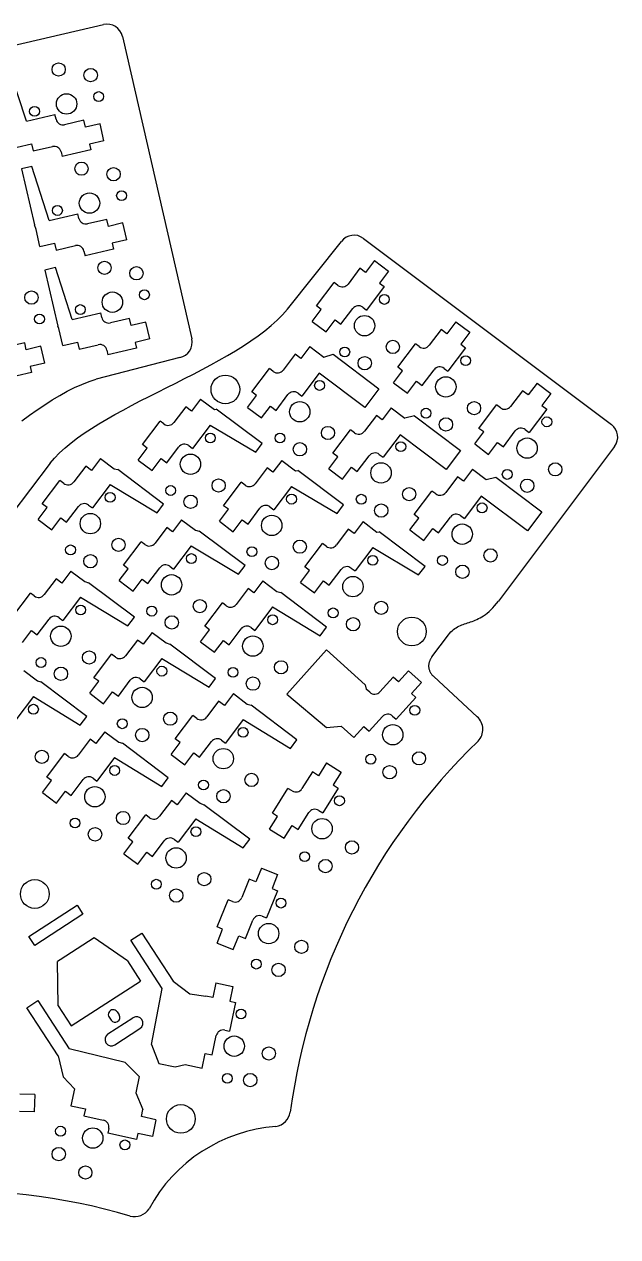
# Model space of a CAD drawing. Extents: x 3 to 294, y -207 to -4.
# Drawn here: x 194.7 to 293.9, y -206.3 to -3.6 of the extents above; entities that cross this region are included whole.
import ezdxf

# ---------------------------------------------------------------- set-up
doc = ezdxf.new("R2010")
doc.units = 0
doc.layers.add('BLACK', color=7, linetype='CONTINUOUS')

msp = doc.modelspace()

# ---------------------------------------------------------------- linework, layer by layer
at = {"layer": 'BLACK', "linetype": 'CONTINUOUS'}
for p, q in [((176.526, -10.918), (207.992, -3.7025)), ((211.14, -5.6719), (222.718, -56.2113)), ((195.09, -19.8434), (192.197, -11.0213)), ((195.09, -19.8434), (199.864, -18.7411)), ((200.044, -19.5206), (199.864, -18.7411)), ((204.699, -19.6776), (201.483, -20.4199)), ((204.969, -20.8468), (204.699, -19.6776)), ((207.405, -20.2845), (204.969, -20.8468)), ((208.057, -23.1101), (207.405, -20.2845)), ((193.531, -24.2058), (195.967, -23.6434)), ((195.967, -23.6434), (196.237, -24.8127)), ((196.237, -24.8127), (199.452, -24.0704)), ((208.057, -23.1101), (205.621, -23.6725)), ((205.621, -23.6725), (205.846, -24.6469)), ((200.892, -24.9697), (201.071, -25.7492)), ((205.846, -24.6469), (201.071, -25.7492)), ((196.018, -27.3943), (194.263, -27.7987)), ((194.263, -27.7987), (196.424, -37.1532)), ((198.914, -36.4077), (196.018, -27.3943)), ((198.914, -36.4077), (203.688, -35.3054)), ((203.868, -36.0849), (203.688, -35.3054)), ((208.523, -36.2419), (205.307, -36.9842)), ((208.793, -37.4111), (208.523, -36.2419)), ((196.703, -37.9444), (196.424, -37.1532)), ((197.355, -40.7701), (196.703, -37.9444)), ((211.229, -36.8488), (208.793, -37.4111)), ((211.881, -39.6744), (211.229, -36.8488)), ((197.355, -40.7701), (199.791, -40.2077)), ((199.791, -40.2077), (200.061, -41.377)), ((211.881, -39.6744), (209.445, -40.2368)), ((209.445, -40.2368), (209.67, -41.2112)), ((238.734, -51.2475), (247.731, -39.9357)), ((251.407, -39.4168), (292.868, -70.5507)), ((200.061, -41.377), (203.277, -40.6346)), ((204.716, -41.5339), (204.896, -42.3134)), ((209.67, -41.2112), (204.896, -42.3134)), ((199.953, -44.3148), (198.198, -44.7192)), ((202.738, -52.972), (199.953, -44.3148)), ((250.827, -44.4136), (248.841, -47.0491)), ((251.786, -45.1358), (250.827, -44.4136)), ((253.29, -43.1392), (251.786, -45.1358)), ((253.29, -43.1392), (255.606, -44.8844)), ((198.198, -44.7192), (200.359, -54.0736)), ((255.606, -44.8844), (254.102, -46.881)), ((243.573, -50.7171), (246.522, -46.8038)), ((247.161, -47.2853), (246.522, -46.8038)), ((254.901, -47.4828), (251.952, -51.3961)), ((254.102, -46.881), (254.901, -47.4828)), ((202.738, -52.972), (207.512, -51.8697)), ((207.692, -52.6492), (207.512, -51.8697)), ((236.992, -53.0936), (237.906, -52.1813)), ((237.906, -52.1813), (238.734, -51.2475)), ((242.867, -53.3155), (244.372, -51.3189)), ((244.372, -51.3189), (243.573, -50.7171)), ((247.646, -53.7864), (249.632, -51.1509)), ((251.313, -50.9147), (251.952, -51.3961)), ((200.527, -54.5087), (200.359, -54.0736)), ((201.179, -57.3344), (200.527, -54.5087)), ((212.347, -52.8062), (209.132, -53.5485)), ((212.617, -53.9754), (212.347, -52.8062)), ((215.053, -53.4131), (212.617, -53.9754)), ((215.705, -56.2387), (215.053, -53.4131)), ((234.934, -54.8594), (236, -53.9859)), ((236, -53.9859), (236.992, -53.0936)), ((242.867, -53.3155), (245.183, -55.0608)), ((245.183, -55.0608), (246.688, -53.0642)), ((246.688, -53.0642), (247.646, -53.7864)), ((264.404, -54.6444), (262.418, -57.2799)), ((265.363, -55.3666), (264.404, -54.6444)), ((266.867, -53.37), (265.363, -55.3666)), ((266.867, -53.37), (269.183, -55.1153)), ((215.705, -56.2387), (213.269, -56.8011)), ((231.355, -57.3803), (232.606, -56.5553)), ((232.606, -56.5553), (233.801, -55.7154)), ((233.801, -55.7154), (234.934, -54.8594)), ((269.183, -55.1153), (267.679, -57.1119)), ((194.808, -56.8558), (191.593, -57.5981)), ((195.078, -58.025), (194.808, -56.8558)), ((197.514, -57.4627), (195.078, -58.025)), ((198.166, -60.2883), (197.514, -57.4627)), ((201.179, -57.3344), (203.615, -56.772)), ((203.615, -56.772), (203.885, -57.9413)), ((203.885, -57.9413), (207.101, -57.1989)), ((208.54, -58.0982), (208.72, -58.8777)), ((213.494, -57.7755), (208.72, -58.8777)), ((213.269, -56.8011), (213.494, -57.7755)), ((228.71, -58.9911), (230.054, -58.1918)), ((230.054, -58.1918), (231.355, -57.3803)), ((242.463, -57.5188), (240.958, -59.5154)), ((242.463, -57.5188), (244.779, -59.2641)), ((257.15, -60.948), (260.099, -57.0347)), ((260.738, -57.5161), (260.099, -57.0347)), ((268.477, -57.7137), (265.528, -61.627)), ((267.679, -57.1119), (268.477, -57.7137)), ((198.166, -60.2883), (195.73, -60.8507)), ((220.749, -59.3588), (206.756, -62.977)), ((224.469, -61.3288), (225.911, -60.5583)), ((225.911, -60.5583), (227.326, -59.7795)), ((227.326, -59.7795), (228.71, -58.9911)), ((240, -58.7932), (238.014, -61.4287)), ((240.958, -59.5154), (240, -58.7932)), ((244.779, -59.2641), (246.34, -58.7905)), ((246.34, -58.7905), (254.009, -64.5684)), ((195.955, -61.8251), (191.181, -62.9273)), ((195.73, -60.8507), (195.955, -61.8251)), ((221.528, -62.8502), (223.006, -62.0923)), ((223.006, -62.0923), (224.469, -61.3288)), ((232.746, -65.0967), (235.694, -61.1834)), ((236.333, -61.6649), (235.694, -61.1834)), ((244.013, -61.9423), (241.124, -65.7758)), ((251.646, -67.6855), (244.013, -61.9423)), ((256.444, -63.5464), (257.949, -61.5498)), ((257.949, -61.5498), (257.15, -60.948)), ((261.223, -64.0172), (263.209, -61.3817)), ((264.89, -61.1455), (265.528, -61.627)), ((201.911, -64.979), (203.142, -64.3606)), ((203.142, -64.3606), (204.361, -63.8169)), ((204.361, -63.8169), (205.566, -63.3538)), ((205.566, -63.3538), (206.756, -62.977)), ((217.064, -65.103), (218.551, -64.3543)), ((218.551, -64.3543), (220.041, -63.6038)), ((220.041, -63.6038), (221.528, -62.8502)), ((254.009, -64.5684), (251.646, -67.6855)), ((256.444, -63.5464), (258.76, -65.2916)), ((258.76, -65.2916), (260.265, -63.2951)), ((260.265, -63.2951), (261.223, -64.0172)), ((280.444, -63.6009), (278.939, -65.5975)), ((280.444, -63.6009), (282.76, -65.3461)), ((198.152, -67.2232), (199.414, -66.4162)), ((199.414, -66.4162), (200.668, -65.6661)), ((200.668, -65.6661), (201.911, -64.979)), ((212.676, -67.3521), (214.12, -66.6007)), ((214.12, -66.6007), (215.585, -65.8514)), ((215.585, -65.8514), (217.064, -65.103)), ((224.195, -66.2916), (222.69, -68.2882)), ((224.195, -66.2916), (226.511, -68.0369)), ((232.04, -67.6951), (233.544, -65.6986)), ((233.544, -65.6986), (232.746, -65.0967)), ((236.819, -68.166), (238.805, -65.5305)), ((240.485, -65.2943), (241.124, -65.7758)), ((277.981, -64.8753), (275.995, -67.5108)), ((278.939, -65.5975), (277.981, -64.8753)), ((282.76, -65.3461), (281.255, -67.3427)), ((195.604, -68.985), (196.882, -68.0815)), ((196.882, -68.0815), (198.152, -67.2232)), ((208.523, -69.633), (209.871, -68.867)), ((209.871, -68.867), (211.258, -68.1071)), ((211.258, -68.1071), (212.676, -67.3521)), ((221.732, -67.566), (219.746, -70.2015)), ((222.69, -68.2882), (221.732, -67.566)), ((226.511, -68.0369), (226.833, -67.9464)), ((234.502, -73.723), (226.833, -67.9464)), ((232.04, -67.6951), (234.356, -69.4404)), ((234.356, -69.4404), (235.86, -67.4438)), ((235.86, -67.4438), (236.819, -68.166)), ((256.04, -67.7496), (254.535, -69.7462)), ((256.04, -67.7496), (258.356, -69.4949)), ((270.727, -71.1788), (273.676, -67.2655)), ((274.315, -67.747), (273.676, -67.2655)), ((282.054, -67.9445), (279.105, -71.8579)), ((281.255, -67.3427), (282.054, -67.9445)), ((194.322, -69.9279), (195.604, -68.985)), ((205.962, -71.1886), (207.218, -70.4064)), ((207.218, -70.4064), (208.523, -69.633)), ((214.478, -73.8695), (217.427, -69.9562)), ((218.066, -70.4377), (217.427, -69.9562)), ((225.805, -70.6353), (222.856, -74.5486)), ((225.805, -70.6353), (233.417, -75.1614)), ((253.577, -69.0241), (251.591, -71.6595)), ((254.535, -69.7462), (253.577, -69.0241)), ((259.951, -69.0885), (258.356, -69.4949)), ((259.951, -69.0885), (267.649, -74.8883)), ((202.55, -73.601), (203.622, -72.7846)), ((203.622, -72.7846), (204.762, -71.9809)), ((204.762, -71.9809), (205.962, -71.1886)), ((246.322, -75.3276), (249.271, -71.4143)), ((249.91, -71.8957), (249.271, -71.4143)), ((257.529, -72.253), (254.701, -76.0066)), ((265.261, -78.0255), (257.529, -72.253)), ((270.021, -73.7772), (271.525, -71.7806)), ((271.525, -71.7806), (270.727, -71.1788)), ((274.8, -74.2481), (276.786, -71.6126)), ((278.466, -71.3764), (279.105, -71.8579)), ((200.63, -75.2771), (201.551, -74.4314)), ((201.551, -74.4314), (202.55, -73.601)), ((213.772, -76.468), (215.276, -74.4714)), ((215.276, -74.4714), (214.478, -73.8695)), ((218.551, -76.9388), (220.537, -74.3033)), ((222.217, -74.0671), (222.856, -74.5486)), ((233.417, -75.1614), (234.502, -73.723)), ((267.649, -74.8883), (265.261, -78.0255)), ((270.021, -73.7772), (272.337, -75.5225)), ((272.337, -75.5225), (273.841, -73.5259)), ((273.841, -73.5259), (274.8, -74.2481)), ((293.387, -74.2271), (273.996, -100.038)), ((199.048, -77.0198), (199.794, -76.1395)), ((199.794, -76.1395), (200.63, -75.2771)), ((207.463, -76.2213), (205.958, -78.2179)), ((207.463, -76.2213), (209.779, -77.9666)), ((213.772, -76.468), (216.088, -78.2132)), ((216.088, -78.2132), (217.592, -76.2166)), ((217.592, -76.2166), (218.551, -76.9388)), ((237.772, -76.5224), (236.267, -78.519)), ((237.772, -76.5224), (240.088, -78.2677)), ((245.616, -77.926), (247.121, -75.9294)), ((247.121, -75.9294), (246.322, -75.3276)), ((250.395, -78.3969), (252.381, -75.7614)), ((254.062, -75.5252), (254.701, -76.0066)), ((199.048, -77.0198), (192.509, -85.6782)), ((205, -77.4957), (203.014, -80.1312)), ((205.958, -78.2179), (205, -77.4957)), ((209.779, -77.9666), (210.348, -78.0581)), ((218.016, -83.8347), (210.348, -78.0581)), ((235.309, -77.7969), (233.323, -80.4324)), ((236.267, -78.519), (235.309, -77.7969)), ((240.088, -78.2677), (240.428, -78.1993)), ((248.097, -83.9759), (240.428, -78.1993)), ((245.616, -77.926), (247.933, -79.6713)), ((247.933, -79.6713), (249.437, -77.6747)), ((249.437, -77.6747), (250.395, -78.3969)), ((269.616, -77.9805), (268.112, -79.9771)), ((269.616, -77.9805), (271.932, -79.7258)), ((197.746, -83.7993), (200.695, -79.8859)), ((201.334, -80.3674), (200.695, -79.8859)), ((209.073, -80.565), (206.124, -84.4783)), ((209.073, -80.565), (216.931, -85.273)), ((228.055, -84.1004), (231.003, -80.1871)), ((231.642, -80.6685), (231.003, -80.1871)), ((239.382, -80.8661), (236.433, -84.7794)), ((239.382, -80.8661), (247.012, -85.4143)), ((267.153, -79.2549), (265.168, -81.8904)), ((268.112, -79.9771), (267.153, -79.2549)), ((271.932, -79.7258), (273.515, -79.3138)), ((273.515, -79.3138), (281.254, -85.1447)), ((259.899, -85.5585), (262.848, -81.6451)), ((263.487, -82.1266), (262.848, -81.6451)), ((271.106, -82.4839), (268.278, -86.2375)), ((278.857, -88.289), (271.106, -82.4839)), ((197.04, -86.3977), (198.544, -84.4011)), ((198.544, -84.4011), (197.746, -83.7993)), ((201.819, -86.8685), (203.805, -84.233)), ((205.485, -83.9968), (206.124, -84.4783)), ((216.931, -85.273), (218.016, -83.8347)), ((227.349, -86.6988), (228.853, -84.7022)), ((228.853, -84.7022), (228.055, -84.1004)), ((232.128, -87.1697), (234.114, -84.5342)), ((235.794, -84.298), (236.433, -84.7794)), ((247.012, -85.4143), (248.097, -83.9759)), ((197.04, -86.3977), (199.356, -88.1429)), ((199.356, -88.1429), (200.86, -86.1463)), ((200.86, -86.1463), (201.819, -86.8685)), ((221.04, -86.4522), (219.535, -88.4488)), ((221.04, -86.4522), (223.356, -88.1974)), ((227.349, -86.6988), (229.665, -88.4441)), ((229.665, -88.4441), (231.169, -86.4475)), ((231.169, -86.4475), (232.128, -87.1697)), ((251.349, -86.7533), (249.844, -88.7499)), ((251.349, -86.7533), (253.665, -88.4986)), ((259.193, -88.1569), (260.698, -86.1603)), ((260.698, -86.1603), (259.899, -85.5585)), ((263.972, -88.6277), (265.958, -85.9922)), ((267.639, -85.756), (268.278, -86.2375)), ((281.254, -85.1447), (278.857, -88.289)), ((218.577, -87.7266), (216.591, -90.3621)), ((219.535, -88.4488), (218.577, -87.7266)), ((223.356, -88.1974), (223.963, -88.3329)), ((231.632, -94.1095), (223.963, -88.3329)), ((248.886, -88.0277), (246.9, -90.6632)), ((249.844, -88.7499), (248.886, -88.0277)), ((253.665, -88.4986), (254.05, -88.4673)), ((261.719, -94.2439), (254.05, -88.4673)), ((259.193, -88.1569), (261.509, -89.9021)), ((261.509, -89.9021), (263.014, -87.9055)), ((263.014, -87.9055), (263.972, -88.6277)), ((211.323, -94.0301), (214.271, -90.1168)), ((214.91, -90.5983), (214.271, -90.1168)), ((222.65, -90.7958), (219.701, -94.7091)), ((222.65, -90.7958), (230.546, -95.5479)), ((241.631, -94.3313), (244.58, -90.4179)), ((245.219, -90.8994), (244.58, -90.4179)), ((252.959, -91.097), (250.01, -95.0103)), ((252.959, -91.097), (260.634, -95.6823)), ((202.53, -95.0422), (201.025, -97.0388)), ((202.53, -95.0422), (204.846, -96.7875)), ((210.617, -96.6285), (212.121, -94.6319)), ((212.121, -94.6319), (211.323, -94.0301)), ((215.396, -97.0994), (217.382, -94.4639)), ((219.062, -94.2277), (219.701, -94.7091)), ((230.546, -95.5479), (231.632, -94.1095)), ((240.925, -96.9297), (242.43, -94.9331)), ((242.43, -94.9331), (241.631, -94.3313)), ((245.704, -97.4005), (247.69, -94.765)), ((249.371, -94.5288), (250.01, -95.0103)), ((260.634, -95.6823), (261.719, -94.2439)), ((200.067, -96.3166), (198.081, -98.9521)), ((201.025, -97.0388), (200.067, -96.3166)), ((204.846, -96.7875), (205.464, -96.9663)), ((213.133, -102.743), (205.464, -96.9663)), ((210.617, -96.6285), (212.933, -98.3738)), ((212.933, -98.3738), (214.437, -96.3772)), ((214.437, -96.3772), (215.396, -97.0994)), ((234.617, -96.683), (233.112, -98.6796)), ((234.617, -96.683), (236.933, -98.4283)), ((240.925, -96.9297), (243.242, -98.6749)), ((243.242, -98.6749), (244.746, -96.6783)), ((244.746, -96.6783), (245.704, -97.4005)), ((192.813, -102.62), (195.762, -98.7068)), ((196.4, -99.1883), (195.762, -98.7068)), ((232.154, -97.9574), (230.168, -100.593)), ((233.112, -98.6796), (232.154, -97.9574)), ((236.933, -98.4283), (237.592, -98.6082)), ((245.261, -104.385), (237.592, -98.6082)), ((204.14, -99.3859), (201.191, -103.299)), ((204.14, -99.3859), (212.048, -104.181)), ((224.899, -104.261), (227.848, -100.348)), ((228.487, -100.829), (227.848, -100.348)), ((236.227, -101.027), (233.278, -104.94)), ((236.227, -101.027), (244.176, -105.823)), ((272.709, -101.501), (273.023, -101.185)), ((273.023, -101.185), (273.342, -100.838)), ((273.342, -100.838), (273.666, -100.456)), ((273.666, -100.456), (273.996, -100.038)), ((196.886, -105.689), (198.872, -103.054)), ((200.552, -102.818), (201.191, -103.299)), ((212.048, -104.181), (213.133, -102.743)), ((269.582, -103.434), (269.844, -103.336)), ((269.844, -103.336), (270.11, -103.229)), ((270.11, -103.229), (270.381, -103.11)), ((270.381, -103.11), (270.656, -102.978)), ((270.656, -102.978), (270.935, -102.83)), ((270.935, -102.83), (271.218, -102.665)), ((271.218, -102.665), (271.507, -102.48)), ((271.507, -102.48), (271.8, -102.273)), ((271.8, -102.273), (272.098, -102.042)), ((272.098, -102.042), (272.401, -101.786)), ((272.401, -101.786), (272.709, -101.501)), ((194.423, -106.964), (195.927, -104.967)), ((195.927, -104.967), (196.886, -105.689)), ((216.107, -105.273), (214.602, -107.27)), ((216.107, -105.273), (218.423, -107.018)), ((224.193, -106.859), (225.698, -104.863)), ((225.698, -104.863), (224.899, -104.261)), ((228.972, -107.33), (230.958, -104.695)), ((232.639, -104.459), (233.278, -104.94)), ((244.176, -105.823), (245.261, -104.385)), ((265.819, -105.438), (266.035, -105.205)), ((266.035, -105.205), (266.254, -104.996)), ((266.254, -104.996), (266.474, -104.809)), ((266.474, -104.809), (266.697, -104.642)), ((266.697, -104.642), (266.921, -104.493)), ((266.921, -104.493), (267.149, -104.36)), ((267.149, -104.36), (267.378, -104.24)), ((267.378, -104.24), (267.611, -104.132)), ((267.611, -104.132), (267.846, -104.033)), ((267.846, -104.033), (268.084, -103.942)), ((268.084, -103.942), (268.325, -103.856)), ((268.325, -103.856), (268.57, -103.774)), ((268.57, -103.774), (268.817, -103.692)), ((268.817, -103.692), (269.068, -103.61)), ((269.068, -103.61), (269.323, -103.524)), ((269.323, -103.524), (269.582, -103.434)), ((213.644, -106.547), (211.658, -109.183)), ((214.602, -107.27), (213.644, -106.547)), ((218.423, -107.018), (219.051, -107.226)), ((226.72, -113.003), (219.051, -107.226)), ((224.193, -106.859), (226.51, -108.605)), ((226.51, -108.605), (228.014, -106.608)), ((228.014, -106.608), (228.972, -107.33)), ((262.869, -109.381), (265.604, -105.697)), ((265.604, -105.697), (265.819, -105.438)), ((206.389, -112.851), (209.338, -108.938)), ((209.977, -109.419), (209.338, -108.938)), ((238.636, -115.58), (245.271, -108.171)), ((245.271, -108.171), (251.68, -114.056)), ((262.869, -109.381), (262.805, -109.469)), ((217.717, -109.617), (214.768, -113.53)), ((217.717, -109.617), (225.635, -114.441)), ((262.315, -110.731), (262.31, -110.835)), ((262.31, -110.835), (262.31, -110.94)), ((262.31, -110.94), (262.315, -111.045)), ((262.326, -110.628), (262.315, -110.731)), ((262.315, -111.045), (262.326, -111.151)), ((262.342, -110.525), (262.326, -110.628)), ((262.326, -111.151), (262.343, -111.257)), ((262.362, -110.424), (262.342, -110.525)), ((262.343, -111.257), (262.366, -111.364)), ((262.388, -110.324), (262.362, -110.424)), ((262.366, -111.364), (262.395, -111.472)), ((262.418, -110.224), (262.388, -110.324)), ((262.452, -110.126), (262.418, -110.224)), ((262.491, -110.028), (262.452, -110.126)), ((262.534, -109.932), (262.491, -110.028)), ((262.581, -109.837), (262.534, -109.932)), ((262.631, -109.743), (262.581, -109.837)), ((262.686, -109.65), (262.631, -109.743)), ((262.743, -109.559), (262.686, -109.65)), ((262.805, -109.469), (262.743, -109.559)), ((194.642, -111.637), (196.959, -113.382)), ((196.959, -113.382), (197.52, -113.549)), ((205.684, -115.449), (207.188, -113.453)), ((207.188, -113.453), (206.389, -112.851)), ((210.462, -115.92), (212.448, -113.285)), ((214.129, -113.049), (214.768, -113.53)), ((225.635, -114.441), (226.72, -113.003)), ((256.38, -112.747), (254.172, -115.199)), ((257.272, -113.55), (256.38, -112.747)), ((258.944, -111.692), (257.272, -113.55)), ((258.944, -111.692), (261.1, -113.632)), ((262.395, -111.472), (262.43, -111.58)), ((262.43, -111.58), (262.472, -111.688)), ((262.472, -111.688), (262.521, -111.797)), ((262.521, -111.797), (262.576, -111.906)), ((262.576, -111.906), (262.638, -112.015)), ((262.638, -112.015), (262.707, -112.124)), ((262.707, -112.124), (262.783, -112.233)), ((262.783, -112.233), (262.866, -112.343)), ((262.866, -112.343), (262.958, -112.452)), ((262.958, -112.452), (263.056, -112.561)), ((263.056, -112.561), (263.163, -112.671)), ((263.163, -112.671), (270.428, -119.376)), ((205.188, -119.326), (197.52, -113.549)), ((205.684, -115.449), (208, -117.195)), ((208, -117.195), (209.504, -115.198)), ((209.504, -115.198), (210.462, -115.92)), ((229.683, -115.504), (228.179, -117.501)), ((229.683, -115.504), (232, -117.249)), ((251.68, -114.056), (251.882, -114.753)), ((252.477, -115.288), (251.882, -114.753)), ((261.1, -113.632), (259.427, -115.49)), ((259.427, -115.49), (260.17, -116.159)), ((196.253, -115.981), (193.304, -119.894)), ((196.253, -115.981), (204.103, -120.764)), ((227.221, -116.778), (225.235, -119.414)), ((228.179, -117.501), (227.221, -116.778)), ((232, -117.249), (232.632, -117.464)), ((240.301, -123.241), (232.632, -117.464)), ((238.636, -115.58), (245.253, -121.179)), ((260.17, -116.159), (256.891, -119.801)), ((204.103, -120.764), (205.188, -119.326)), ((219.966, -123.082), (222.915, -119.169)), ((223.554, -119.65), (222.915, -119.169)), ((252.394, -121.807), (254.602, -119.354)), ((256.297, -119.265), (256.891, -119.801)), ((231.294, -119.848), (228.345, -123.761)), ((231.294, -119.848), (239.216, -124.679)), ((245.253, -121.179), (247.674, -120.921)), ((247.674, -120.921), (249.829, -122.861)), ((249.829, -122.861), (251.502, -121.004)), ((251.502, -121.004), (252.394, -121.807)), ((205.756, -123.142), (203.77, -125.778)), ((206.715, -123.865), (205.756, -123.142)), ((208.219, -121.868), (206.715, -123.865)), ((208.219, -121.868), (210.535, -123.613)), ((210.535, -123.613), (211.128, -123.803)), ((220.765, -123.684), (219.966, -123.082)), ((224.039, -126.151), (226.025, -123.516)), ((227.706, -123.279), (228.345, -123.761)), ((239.216, -124.679), (240.301, -123.241)), ((198.502, -129.446), (201.451, -125.533)), ((202.09, -126.014), (201.451, -125.533)), ((218.797, -129.579), (211.128, -123.803)), ((219.26, -125.68), (220.765, -123.684)), ((221.576, -127.426), (223.081, -125.429)), ((223.081, -125.429), (224.039, -126.151)), ((209.829, -126.212), (206.881, -130.125)), ((209.829, -126.212), (217.712, -131.018)), ((219.26, -125.68), (221.576, -127.426)), ((245.23, -127.101), (243.905, -129.221)), ((245.23, -127.101), (247.689, -128.638)), ((199.301, -130.048), (198.502, -129.446)), ((206.242, -129.644), (206.881, -130.125)), ((217.712, -131.018), (218.797, -129.579)), ((242.887, -128.585), (241.138, -131.384)), ((243.905, -129.221), (242.887, -128.585)), ((247.689, -128.638), (246.364, -130.758)), ((197.796, -132.044), (199.301, -130.048)), ((202.575, -132.515), (204.561, -129.88)), ((236.21, -135.497), (238.806, -131.341)), ((239.485, -131.765), (238.806, -131.341)), ((247.212, -131.288), (244.615, -135.443)), ((246.364, -130.758), (247.212, -131.288)), ((197.796, -132.044), (200.112, -133.79)), ((200.112, -133.79), (201.617, -131.793)), ((201.617, -131.793), (202.575, -132.515)), ((219.333, -133.373), (217.347, -136.009)), ((220.292, -134.095), (219.333, -133.373)), ((221.796, -132.099), (220.292, -134.095)), ((221.796, -132.099), (224.112, -133.844)), ((212.079, -139.677), (215.028, -135.763)), ((215.667, -136.245), (215.028, -135.763)), ((224.112, -133.844), (224.742, -134.072)), ((232.411, -139.848), (224.742, -134.072)), ((237.058, -136.027), (236.21, -135.497)), ((240.535, -138.199), (242.283, -135.401)), ((243.937, -135.019), (244.615, -135.443)), ((223.406, -136.443), (220.457, -140.356)), ((223.406, -136.443), (231.326, -141.287)), ((235.733, -138.147), (237.058, -136.027)), ((238.192, -139.684), (239.517, -137.564)), ((239.517, -137.564), (240.535, -138.199)), ((212.877, -140.279), (212.079, -139.677)), ((235.733, -138.147), (238.192, -139.684)), ((211.373, -142.275), (212.877, -140.279)), ((216.152, -142.746), (218.138, -140.111)), ((219.818, -139.874), (220.457, -140.356)), ((231.326, -141.287), (232.411, -139.848)), ((211.373, -142.275), (213.689, -144.02)), ((213.689, -144.02), (215.194, -142.024)), ((215.194, -142.024), (216.152, -142.746)), ((234.388, -144.673), (233.452, -146.991)), ((234.388, -144.673), (237.077, -145.76)), ((237.077, -145.76), (236.14, -148.077)), ((232.339, -146.542), (231.103, -149.601)), ((233.452, -146.991), (232.339, -146.542)), ((237.068, -148.452), (235.232, -152.995)), ((236.14, -148.077), (237.068, -148.452)), ((195.502, -156.111), (203.553, -150.882)), ((203.553, -150.882), (204.533, -152.392)), ((226.963, -154.508), (228.799, -149.965)), ((229.541, -150.264), (228.799, -149.965)), ((204.533, -152.392), (196.482, -157.62)), ((231.692, -156.418), (232.928, -153.359)), ((234.49, -152.696), (235.232, -152.995)), ((212.539, -156.732), (214.384, -155.534)), ((214.384, -155.534), (219.612, -163.585)), ((226.954, -157.2), (227.89, -154.883)), ((227.89, -154.883), (226.963, -154.508)), ((229.643, -158.287), (230.579, -155.969)), ((230.579, -155.969), (231.692, -156.418)), ((196.482, -157.62), (195.502, -156.111)), ((206.414, -156.298), (200.711, -160.001)), ((211.992, -160.187), (206.414, -156.298)), ((217.767, -164.783), (212.539, -156.732)), ((226.954, -157.2), (229.643, -158.287)), ((200.711, -160.001), (200.292, -160.274)), ((200.419, -167.703), (200.292, -160.274)), ((211.992, -160.187), (214.171, -163.542)), ((202.597, -171.058), (214.171, -163.542)), ((219.612, -163.585), (222.416, -165.699)), ((226.753, -163.861), (226.233, -166.306)), ((226.753, -163.861), (229.59, -164.464)), ((216.025, -174.166), (217.767, -164.783)), ((222.416, -165.699), (225.06, -166.057)), ((226.233, -166.306), (225.06, -166.057)), ((229.59, -164.464), (229.07, -166.909)), ((195.178, -168.006), (197.023, -166.808)), ((200.407, -176.057), (195.178, -168.006)), ((197.023, -166.808), (202.252, -174.859)), ((200.419, -167.703), (202.597, -171.058)), ((230.048, -167.117), (229.029, -171.91)), ((229.07, -166.909), (230.048, -167.117)), ((208.709, -172.39), (212.902, -169.667)), ((208.911, -169.581), (209.238, -170.084)), ((210.253, -168.709), (210.58, -169.212)), ((209.882, -174.197), (214.075, -171.473)), ((228.247, -171.744), (229.029, -171.91)), ((216.025, -174.166), (217.216, -177.309)), ((226.137, -175.896), (226.824, -172.668)), ((200.407, -176.057), (201.261, -179.549)), ((211.585, -177.164), (202.252, -174.859)), ((224.444, -178.092), (224.964, -175.646)), ((224.964, -175.646), (226.137, -175.896)), ((213.943, -179.505), (211.585, -177.164)), ((217.216, -177.309), (219.955, -177.891)), ((219.955, -177.891), (221.607, -177.489)), ((221.607, -177.489), (224.444, -178.092)), ((201.261, -179.549), (203.118, -181.57)), ((213.943, -179.505), (213.361, -182.244)), ((203.118, -181.57), (202.515, -184.406)), ((213.361, -182.244), (214.55, -185.022)), ((196.518, -182.533), (194.02, -182.445)), ((196.518, -182.533), (196.417, -185.431)), ((202.515, -184.406), (204.961, -184.926)), ((196.417, -185.431), (193.919, -185.344)), ((204.961, -184.926), (204.711, -186.1)), ((204.711, -186.1), (207.939, -186.786)), ((214.301, -186.196), (214.55, -185.022)), ((216.746, -186.716), (214.301, -186.196)), ((208.863, -188.209), (208.697, -188.992)), ((216.746, -186.716), (216.143, -189.552)), ((213.49, -190.011), (208.697, -188.992)), ((213.698, -189.032), (213.49, -190.011)), ((216.143, -189.552), (213.698, -189.032))]:
    msp.add_line(p, q, dxfattribs=at)
at = {"layer": 'BLACK'}
for centre, radius in [((200.485, -11.2083), 1.1045), ((205.83, -12.1297), 1.118), ((201.813, -16.9571), 1.7029), ((207.172, -15.7198), 0.8246), ((196.454, -18.1943), 0.8246), ((204.31, -27.7726), 1.1045), ((209.654, -28.694), 1.118), ((205.637, -33.5214), 1.7029), ((210.996, -32.2841), 0.8246), ((200.278, -34.7586), 0.8246), ((208.134, -44.3369), 1.1045), ((213.478, -45.2583), 1.118), ((195.939, -49.3079), 1.118), ((209.461, -50.0857), 1.7029), ((214.82, -48.8484), 0.8246), ((204.102, -51.3229), 0.8246), ((254.916, -49.6229), 0.8246), ((197.281, -52.898), 0.8246), ((251.606, -54.0154), 1.7029), ((256.318, -57.5661), 1.1045), ((248.296, -58.4079), 0.8246), ((251.631, -60.2954), 1.118), ((268.492, -59.8537), 0.8246), ((228.348, -64.6692), 2.4), ((265.182, -64.2462), 1.7029), ((244.088, -64.0025), 0.8246), ((240.778, -68.395), 1.7029), ((269.894, -67.7969), 1.1045), ((261.873, -68.6387), 0.8246), ((245.49, -71.9457), 1.1045), ((265.208, -70.5263), 1.118), ((282.069, -70.0846), 0.8246), ((225.82, -72.7753), 0.8246), ((237.468, -72.7875), 0.8246), ((278.759, -74.4771), 1.7029), ((240.804, -74.6751), 1.118), ((257.665, -74.2334), 0.8246), ((222.51, -77.1678), 1.7029), ((254.355, -78.6258), 1.7029), ((283.471, -78.0278), 1.1045), ((275.449, -78.8696), 0.8246), ((219.2, -81.5603), 0.8246), ((227.222, -80.7185), 1.1045), ((278.785, -80.7572), 1.118), ((209.088, -82.705), 0.8246), ((222.536, -83.4479), 1.118), ((239.397, -83.0062), 0.8246), ((251.045, -83.0183), 0.8246), ((259.067, -82.1766), 1.1045), ((254.381, -84.9059), 1.118), ((271.242, -84.4642), 0.8246), ((205.778, -87.0975), 1.7029), ((236.087, -87.3987), 1.7029), ((267.932, -88.8567), 1.7029), ((202.468, -91.49), 0.8246), ((210.49, -90.6482), 1.1045), ((232.777, -91.7911), 0.8246), ((240.799, -90.9494), 1.1045), ((205.804, -93.3776), 1.118), ((222.665, -92.9359), 0.8246), ((236.113, -93.6787), 1.118), ((252.974, -93.237), 0.8246), ((264.622, -93.2492), 0.8246), ((272.644, -92.4074), 1.1045), ((267.957, -95.1368), 1.118), ((219.355, -97.3284), 1.7029), ((249.664, -97.6295), 1.7029), ((204.155, -101.526), 0.8246), ((216.045, -101.721), 0.8246), ((224.067, -100.879), 1.1045), ((246.354, -102.022), 0.8246), ((254.376, -101.18), 1.1045), ((219.381, -103.608), 1.118), ((236.242, -103.167), 0.8246), ((249.69, -103.91), 1.118), ((259.509, -105.124), 2.4), ((200.845, -105.918), 1.7029), ((232.932, -107.559), 1.7029), ((205.557, -109.469), 1.1045), ((197.535, -110.311), 0.8246), ((200.871, -112.198), 1.118), ((217.732, -111.757), 0.8246), ((229.622, -111.952), 0.8246), ((237.644, -111.11), 1.1045), ((232.958, -113.839), 1.118), ((214.422, -116.149), 1.7029), ((196.268, -118.121), 0.8246), ((259.998, -118.292), 0.8246), ((219.134, -119.7), 1.1045), ((211.112, -120.542), 0.8246), ((214.448, -122.429), 1.118), ((231.309, -121.988), 0.8246), ((256.318, -122.38), 1.7029), ((197.67, -126.064), 1.1045), ((227.999, -126.38), 1.7029), ((260.703, -126.328), 1.1045), ((209.845, -128.352), 0.8246), ((252.638, -126.467), 0.8246), ((255.797, -128.638), 1.118), ((232.711, -129.931), 1.1045), ((206.535, -132.744), 1.7029), ((224.689, -130.773), 0.8246), ((228.025, -132.66), 1.118), ((247.414, -133.418), 0.8246), ((211.247, -136.295), 1.1045), ((203.225, -137.137), 0.8246), ((223.421, -138.583), 0.8246), ((244.499, -138.082), 1.7029), ((206.56, -139.024), 1.118), ((220.111, -142.975), 1.7029), ((249.503, -141.209), 1.1045), ((241.585, -142.747), 0.8246), ((245.072, -144.336), 1.118), ((224.823, -146.526), 1.1045), ((196.5, -149), 2.4), ((216.801, -147.368), 0.8246), ((220.137, -149.255), 1.118), ((237.636, -150.515), 0.8246), ((235.576, -155.615), 1.7029), ((241.046, -157.825), 1.1045), ((233.515, -160.714), 0.8246), ((237.226, -161.674), 1.118), ((230.966, -169.05), 0.8246), ((229.823, -174.43), 1.7029), ((235.594, -175.657), 1.1045), ((228.679, -179.81), 0.8246), ((232.5, -180.111), 1.118), ((220.911, -186.589), 2.4), ((200.797, -188.642), 0.8246), ((206.177, -189.785), 1.7029), ((211.557, -190.929), 0.8246), ((200.496, -192.463), 1.118), ((204.95, -195.556), 1.1045)]:
    msp.add_circle(centre, radius, dxfattribs=at)
for centre, radius, start, end in [((208.581, -6.261), 2.6255, 12.9674, 102.963), ((201.213, -19.2507), 1.2, -167, -77), ((199.722, -25.2396), 1.2, 13, 103), ((205.037, -35.815), 1.2, -167, -77), ((249.828, -41.5146), 2.6255, 53.0367, 143.033), ((203.546, -41.8039), 1.2, 13, 103), ((247.883, -46.3269), 1.2, -127, -37), ((208.862, -52.3793), 1.2, -167, -77), ((250.591, -51.8731), 1.2, 53, 143), ((220.16, -56.8003), 2.6255, -77.0326, 12.9634), ((207.371, -58.3682), 1.2, 13, 103), ((261.46, -56.5577), 1.2, -127, -37), ((237.056, -60.7065), 1.2, -127, -37), ((264.167, -62.1039), 1.2, 53, 143), ((239.763, -66.2527), 1.2, 53, 143), ((275.037, -66.7886), 1.2, -127, -37), ((218.788, -69.4793), 1.2, -127, -37), ((291.289, -72.6484), 2.6255, -36.9633, 53.0326), ((250.632, -70.9374), 1.2, -127, -37), ((277.744, -72.3348), 1.2, 53, 143), ((221.495, -75.0255), 1.2, 53, 143), ((253.34, -76.4835), 1.2, 53, 143), ((202.056, -79.409), 1.2, -127, -37), ((232.365, -79.7102), 1.2, -127, -37), ((264.209, -81.1682), 1.2, -127, -37), ((204.763, -84.9552), 1.2, 53, 143), ((235.072, -85.2563), 1.2, 53, 143), ((266.917, -86.7144), 1.2, 53, 143), ((215.633, -89.6399), 1.2, -127, -37), ((245.941, -89.941), 1.2, -127, -37), ((218.34, -95.1861), 1.2, 53, 143), ((248.649, -95.4872), 1.2, 53, 143), ((197.123, -98.2299), 1.2, -127, -37), ((229.209, -99.8707), 1.2, -127, -37), ((199.83, -103.776), 1.2, 53, 143), ((231.917, -105.417), 1.2, 53, 143), ((210.699, -108.461), 1.2, -127, -37), ((213.407, -114.007), 1.2, 53, 143), ((253.28, -114.396), 1.2, -132, -42), ((224.276, -118.692), 1.2, -127, -37), ((255.494, -120.157), 1.2, 48, 138), ((268.534, -121.487), 2.8353, -43.91, 48.1045), ((226.984, -124.238), 1.2, 53, 143), ((343.938, -199.551), 105.701, 133.951, 172.337), ((202.812, -125.056), 1.2, -127, -37), ((205.519, -130.602), 1.2, 53, 143), ((240.121, -130.748), 1.2, -122, -32), ((243.301, -136.037), 1.2, 58, 148), ((216.389, -135.287), 1.2, -127, -37), ((219.096, -140.833), 1.2, 53, 143), ((229.99, -149.152), 1.2, -112, -22), ((234.041, -153.808), 1.2, 68, 158), ((209.582, -169.145), 0.8, -327, -147), ((209.909, -169.648), 0.8, -147, 33), ((213.489, -170.57), 1.077, -57, 123), ((227.997, -172.917), 1.2, 78, 168), ((209.295, -173.293), 1.077, -237, -57), ((236.332, -184.99), 2.887, -80.7741, -9.27365), ((207.69, -187.96), 1.2, -12, 78), ((238.793, -214.125), 26.3608, 94.3472, 151.653), ((182.713, -304.252), 105.701, 73.6634, 112.049), ((213.178, -200.027), 2.887, -104.726, -33.2259)]:
    msp.add_arc(centre, radius, start, end, dxfattribs=at)

doc.saveas('drawing.dxf')
